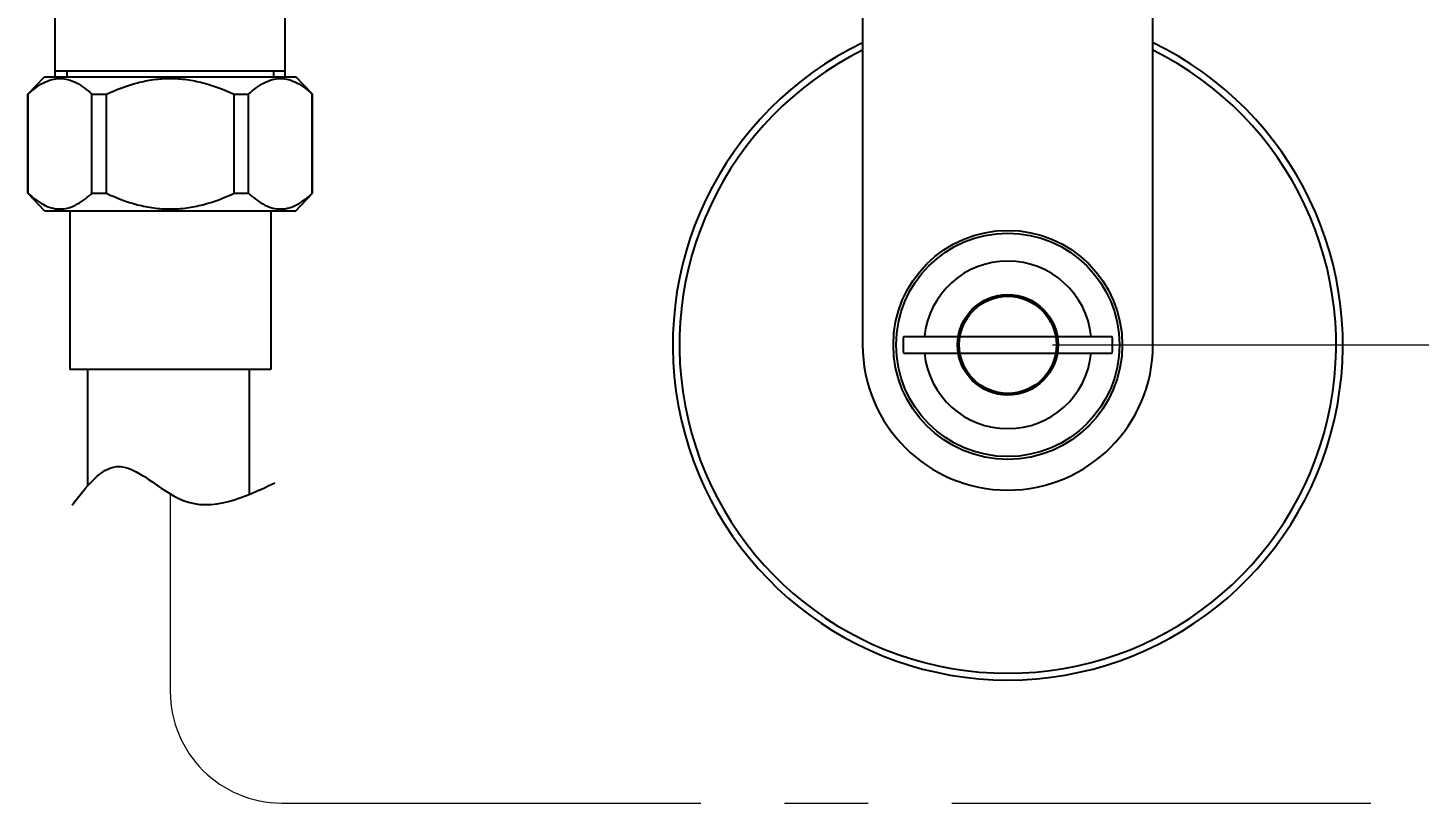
# Model space of a CAD drawing. Extents: x 1777 to 3131, y 3495 to 4487.
# Drawn here: x 2086.5 to 2211.1, y 3662.8 to 3732.2 of the extents above; entities that cross this region are included whole.
import ezdxf

# ---------------------------------------------------------------- set-up
doc = ezdxf.new("R2010")
doc.units = 0
doc.header["$LTSCALE"] = 30
doc.header["$MEASUREMENT"] = 0
doc.header["$PDMODE"] = 3
doc.header["$PDSIZE"] = -10
doc.linetypes.add('CENTER', pattern=[2, 1.25, -0.25, 0.25, -0.25])
doc.layers.get('0').update_dxf_attribs({"linetype": 'CONTINUOUS'})
doc.layers.get('DEFPOINTS').update_dxf_attribs({"linetype": 'CONTINUOUS'})
for name, color, linetype in [('333_DXF_CONTINUOUS_LINE', 7, 'CONTINUOUS'), ('80Q7D005_DXF_CONTINUOUS_LINE', 7, 'CONTINUOUS'), ('81Q65000_DXF_CONTINUOUS_LINE', 7, 'CONTINUOUS'), ('82Q12000_DXF_CONTINUOUS_LINE', 7, 'CONTINUOUS'), ('83Q65000_DXF_CONTINUOUS_LINE', 7, 'CONTINUOUS'), ('BODY', 7, 'CONTINUOUS'), ('HB1153CRDJ1-DXF_CONTINUOUS_LINE', 7, 'CONTINUOUS'), ('J51311_DXF_CONTINUOUS_LINE', 7, 'CONTINUOUS')]:
    doc.layers.add(name, color=color, linetype=linetype)
doc.styles.add('Daelim Dimension', font='NanumGothic.ttf')
doc.dimstyles.new('DEFAULT', dxfattribs={"dimscale": 2, "dimtxt": 2, "dimasz": 2, "dimexe": 0, "dimexo": 2, "dimgap": 1, "dimtad": 1, "dimdec": 1, "dimzin": 9, "dimdsep": 46, "dimtxsty": 'Daelim Dimension', "dimcen": 0.5, "dimclrd": 252, "dimclre": 252, "dimclrt": 3, "dimadec": 1, "dimazin": 0, "dimtfac": 1, "dimtdec": 1, "dimtix": 1, "dimtmove": 0, "dimatfit": 3, "dimfxl": 0, "dimtolj": 1, "dimtzin": 1, "dimlwd": 9, "dimlwe": 9, "dimarcsym": 0})

# ---------------------------------------------------------------- blocks, each defined once
blk = doc.blocks.new('*D80')
at = {"color": 5, "lineweight": 9, "ltscale": 0.5}
for p, q in [((2178.25, 3757.8), (2234.34, 3757.8)), ((2232.34, 3753.8), (2232.34, 3707.8)), ((2178.25, 3703.8), (2234.34, 3703.8))]:
    blk.add_line(p, q, dxfattribs=at)
at = {"color": 5, "ltscale": 0.5}
for points in [[(2231.67, 3753.8), (2233.01, 3753.8), (2232.34, 3757.8)], [(2231.67, 3707.8), (2233.01, 3707.8), (2232.34, 3703.8)]]:
    blk.add_solid(points, dxfattribs=at)
at = {"layer": 'DEFPOINTS', "color": 0, "ltscale": 0.5}
for p in [(2174.25, 3757.8), (2174.25, 3703.8), (2232.34, 3703.8)]:
    blk.add_point(p, dxfattribs=at)
at = {"color": 7, "ltscale": 0.5, "insert": (2224.95, 3730.8), "char_height": 10, "attachment_point": 5, "rotation": 90, "style": 'Daelim Dimension'}
blk.add_mtext('\\A1;54', dxfattribs=at)

msp = doc.modelspace()

# ---------------------------------------------------------------- linework, layer by layer
at = {"ltscale": 0.5}
msp.add_spline([(2090.47, 3689.46), (2094.44, 3692.9), (2100.4, 3689.88), (2108.6, 3691.44)], degree=3, dxfattribs=at)
at = {"layer": '333_DXF_CONTINUOUS_LINE', "color": 7, "linetype": 'Continuous'}
for p, q in [((2091.83, 3701.6), (2091.83, 3691.16)), ((2106.33, 3701.6), (2106.33, 3690.42))]:
    msp.add_line(p, q, dxfattribs=at)
at = {"layer": '80Q7D005_DXF_CONTINUOUS_LINE', "color": 7, "linetype": 'Continuous'}
msp.add_arc((2174.25, 3703.8), 30, 115.7071, 64.2929, dxfattribs=at)
at = {"layer": '80Q7D005_DXF_CONTINUOUS_LINE', "color": 9, "linetype": 'Continuous'}
msp.add_arc((2174.25, 3703.8), 29.4, 116.2436, 63.7564, dxfattribs=at)
at = {"layer": '81Q65000_DXF_CONTINUOUS_LINE', "color": 7, "linetype": 'Continuous'}
for p, q in [((2169.96, 3704.55), (2178.53, 3704.55)), ((2169.96, 3703.05), (2178.53, 3703.05))]:
    msp.add_line(p, q, dxfattribs=at)
msp.add_circle((2174.25, 3703.8), 4.35, dxfattribs=at)
at = {"layer": '82Q12000_DXF_CONTINUOUS_LINE', "color": 7, "linetype": 'Continuous'}
for p, q in [((2164.9, 3704.55), (2169.81, 3704.55)), ((2178.68, 3704.55), (2183.59, 3704.55)), ((2164.9, 3703.05), (2169.81, 3703.05)), ((2178.68, 3703.05), (2183.59, 3703.05))]:
    msp.add_line(p, q, dxfattribs=at)
for radius in [10, 4.5]:
    msp.add_circle((2174.25, 3703.8), radius, dxfattribs=at)
for radius, start, end in [(7.5, 5.7392, 174.2608), (9.38, 175.4114, 184.5886), (9.38, 355.4114, 4.5886), (7.5, 185.7392, 354.2608)]:
    msp.add_arc((2174.25, 3703.8), radius, start, end, dxfattribs=at)
at = {"layer": '83Q65000_DXF_CONTINUOUS_LINE', "color": 7, "linetype": 'Continuous'}
for p, q in [((2187.25, 3703.8), (2187.25, 3750.82)), ((2161.25, 3746.2), (2161.25, 3703.8))]:
    msp.add_line(p, q, dxfattribs=at)
msp.add_circle((2174.25, 3703.8), 10.25, dxfattribs=at)
msp.add_arc((2174.25, 3703.8), 13, 180, 0, dxfattribs=at)
at = {"layer": 'BODY', "color": 1, "linetype": 'CENTER', "lineweight": 5}
for p, q in [((2099.25, 3690.46), (2099.25, 3672.78, 0)), ((2109.25, 3662.78, 0), (2271.21, 3662.78, 0))]:
    msp.add_line(p, q, dxfattribs=at)
msp.add_arc((2109.25, 3672.78, 0), 10, 180, 270, dxfattribs=at)
at = {"layer": 'HB1153CRDJ1-DXF_CONTINUOUS_LINE', "color": 7, "linetype": 'Continuous'}
for p, q in [((2086.5, 3726.24), (2088, 3727.8)), ((2088, 3727.8), (2110.5, 3727.8)), ((2112, 3726.24), (2110.5, 3727.8)), ((2086.5, 3717.37), (2086.5, 3726.24)), ((2086.5, 3726.24), (2086.52, 3726.24)), ((2086.52, 3717.37), (2086.52, 3726.24)), ((2092.23, 3717.37), (2092.23, 3726.24)), ((2092.23, 3726.24), (2093.54, 3726.24)), ((2093.54, 3717.37), (2093.54, 3726.24)), ((2104.96, 3717.37), (2104.96, 3726.24)), ((2104.96, 3726.24), (2106.26, 3726.24)), ((2106.26, 3717.37), (2106.26, 3726.24)), ((2111.97, 3717.37), (2111.97, 3726.24)), ((2111.97, 3726.24), (2112, 3726.24)), ((2112, 3717.37), (2112, 3726.24)), ((2088, 3715.8), (2086.5, 3717.37)), ((2086.5, 3717.37), (2086.52, 3717.37)), ((2092.23, 3717.37), (2093.54, 3717.37)), ((2104.96, 3717.37), (2106.26, 3717.37)), ((2110.5, 3715.8), (2112, 3717.37)), ((2111.97, 3717.37), (2112, 3717.37)), ((2088, 3715.8), (2110.5, 3715.8)), ((2090.25, 3715.8), (2090.25, 3701.6)), ((2108.25, 3715.8), (2108.25, 3701.6)), ((2108.25, 3701.6), (2090.25, 3701.6))]:
    msp.add_line(p, q, dxfattribs=at)
for centre, start, end in [((2085.67, 3724.37), 312.4687, 313.1127), ((2112.82, 3724.37), 226.8873, 227.5313)]:
    msp.add_arc(centre, 9.59, start, end, dxfattribs=at)
for points, knots in [([(2086.52, 3726.24), (2086.74, 3726.44), (2087.17, 3726.81), (2087.88, 3727.27), (2088.61, 3727.57), (2089.37, 3727.68), (2090.13, 3727.57), (2090.87, 3727.27), (2091.57, 3726.81), (2092.01, 3726.44), (2092.23, 3726.24)], [0, 0, 0, 0, 0.137079, 0.265487, 0.385497, 0.5, 0.614503, 0.734513, 0.862921, 1, 1, 1, 1]), ([(2093.54, 3726.24), (2094.43, 3726.65), (2095.82, 3727.19), (2097.76, 3727.58), (2099.25, 3727.68), (2100.73, 3727.58), (2102.67, 3727.19), (2104.06, 3726.65), (2104.96, 3726.24)], [0, 0, 0, 0, 0.24989, 0.37495, 0.5, 0.62505, 0.75011, 1, 1, 1, 1]), ([(2106.26, 3726.24), (2106.48, 3726.44), (2106.92, 3726.81), (2107.62, 3727.27), (2108.36, 3727.57), (2109.12, 3727.68), (2109.88, 3727.57), (2110.61, 3727.27), (2111.32, 3726.81), (2111.76, 3726.44), (2111.97, 3726.24)], [0, 0, 0, 0, 0.137079, 0.265487, 0.385497, 0.5, 0.614503, 0.734513, 0.862921, 1, 1, 1, 1]), ([(2086.52, 3717.37), (2086.73, 3717.17), (2087.16, 3716.8), (2087.86, 3716.35), (2088.58, 3716.04), (2089.33, 3715.93), (2090.08, 3716.02), (2090.8, 3716.3), (2091.5, 3716.74), (2091.93, 3717.1), (2092.15, 3717.3)], [0, 0, 0, 0, 0.137393, 0.266236, 0.386746, 0.501625, 0.61615, 0.735786, 0.863584, 1, 1, 1, 1]), ([(2093.54, 3717.37), (2094.43, 3716.95), (2095.82, 3716.42), (2097.76, 3716.03), (2099.25, 3715.93), (2100.73, 3716.03), (2102.67, 3716.42), (2104.06, 3716.95), (2104.96, 3717.37)], [0, 0, 0, 0, 0.24989, 0.37495, 0.5, 0.62505, 0.75011, 1, 1, 1, 1]), ([(2106.34, 3717.3), (2106.56, 3717.1), (2106.99, 3716.74), (2107.69, 3716.3), (2108.41, 3716.02), (2109.16, 3715.93), (2109.91, 3716.04), (2110.63, 3716.35), (2111.33, 3716.8), (2111.76, 3717.17), (2111.97, 3717.37)], [0, 0, 0, 0, 0.136416, 0.264214, 0.38385, 0.498375, 0.613254, 0.733764, 0.862607, 1, 1, 1, 1])]:
    msp.add_open_spline(points, degree=3, knots=knots, dxfattribs=at)
at = {"layer": 'J51311_DXF_CONTINUOUS_LINE', "color": 7, "linetype": 'Continuous'}
for p, q in [((2088.95, 3727.8), (2088.95, 3739.8)), ((2109.55, 3727.8), (2109.55, 3739.8)), ((2109.55, 3728.3), (2088.95, 3728.3))]:
    msp.add_line(p, q, dxfattribs=at)
at = {"layer": 'J51311_DXF_CONTINUOUS_LINE', "color": 2, "linetype": 'Continuous'}
for p, q in [((2090, 3728.3), (2090, 3727.8)), ((2108.5, 3728.3), (2108.5, 3727.8))]:
    msp.add_line(p, q, dxfattribs=at)

# ---------------------------------------------------------------- dimensions: what is measured, and where the dimension line sits
at = {"color": 5, "ltscale": 0.5}
dim = msp.add_linear_dim(base=(2232.34, 3703.8), p1=(2174.25, 3757.8), p2=(2174.25, 3703.8), angle=90, dimstyle='DEFAULT', override={"dimtxt": 5, "dimexe": 1, "dimdec": 0, "dimclrd": 5, "dimclre": 5, "dimclrt": 7}, dxfattribs=at)
dim.commit()
dim.dimension.update_dxf_attribs({"geometry": '*D80', "text_midpoint": (2224.95, 3730.8)})

doc.saveas('drawing.dxf')
